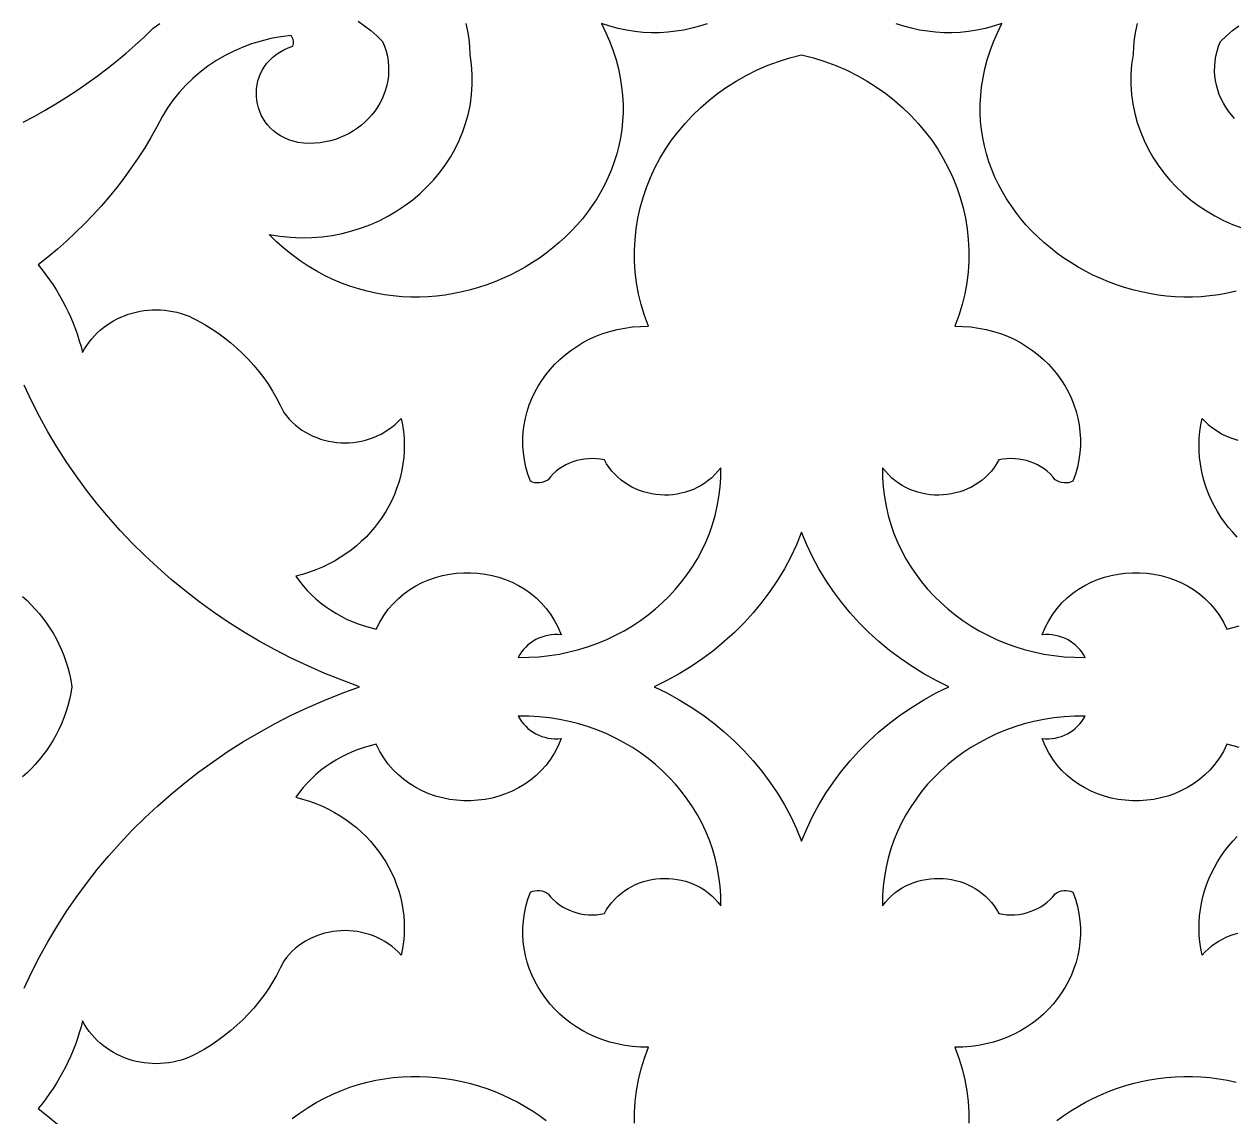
# Model space of a CAD drawing. Extents: x -350 to 350, y -250 to 250.
# Drawn here: x -251.4 to -193.1, y -170.7 to -118.1 of the extents above; entities that cross this region are included whole.
import ezdxf

# ---------------------------------------------------------------- set-up
doc = ezdxf.new("R2010")
doc.units = 0
doc.layers.add('BITMAP_LAYER', color=18, linetype='CONTINUOUS')

msp = doc.modelspace()

# ---------------------------------------------------------------- linework, layer by layer
at = {"layer": 'BITMAP_LAYER'}
for points in [[(-251.424, -122.824), (-250.893, -122.54), (-250.369, -122.245), (-249.853, -121.94), (-249.345, -121.623), (-248.845, -121.295), (-248.354, -120.956), (-247.87, -120.607), (-247.396, -120.247), (-246.93, -119.877), (-246.474, -119.497), (-246.027, -119.106), (-245.589, -118.706), (-245.161, -118.296), (-244.849, -118.064)], [(-235.299, -117.96), (-234.99, -118.179), (-234.69, -118.414), (-234.401, -118.664), (-234.122, -118.929), (-234.027, -119.168), (-233.951, -119.408), (-233.894, -119.648), (-233.856, -119.886), (-233.835, -120.124), (-233.832, -120.359), (-233.845, -120.591), (-233.875, -120.821), (-233.921, -121.046), (-233.982, -121.268), (-234.058, -121.484), (-234.148, -121.694), (-234.252, -121.899), (-234.37, -122.096), (-234.5, -122.286), (-234.643, -122.469), (-234.797, -122.642), (-234.963, -122.806), (-235.139, -122.961), (-235.326, -123.105), (-235.523, -123.238), (-235.729, -123.359), (-235.943, -123.468), (-236.166, -123.564), (-236.397, -123.647), (-236.636, -123.716), (-236.881, -123.77), (-237.132, -123.809), (-237.389, -123.832), (-237.651, -123.839), (-237.918, -123.828), (-238.19, -123.8), (-238.422, -123.742), (-238.639, -123.669), (-238.843, -123.581), (-239.033, -123.48), (-239.209, -123.366), (-239.371, -123.241), (-239.518, -123.105), (-239.652, -122.96), (-239.771, -122.806), (-239.875, -122.645), (-239.966, -122.477), (-240.041, -122.304), (-240.103, -122.126), (-240.15, -121.944), (-240.182, -121.76), (-240.199, -121.574), (-240.202, -121.387), (-240.19, -121.201), (-240.164, -121.015), (-240.122, -120.832), (-240.066, -120.653), (-239.994, -120.477), (-239.908, -120.307), (-239.806, -120.142), (-239.689, -119.985), (-239.558, -119.836), (-239.41, -119.696), (-239.248, -119.566), (-239.07, -119.447), (-238.877, -119.341), (-238.668, -119.247), (-238.444, -119.167), (-238.424, -119.101), (-238.412, -119.034), (-238.41, -118.966), (-238.416, -118.899), (-238.432, -118.834), (-238.456, -118.77), (-238.488, -118.709), (-238.529, -118.652), (-239.018, -118.712), (-239.498, -118.799), (-239.97, -118.914), (-240.43, -119.055), (-240.879, -119.221), (-241.315, -119.412), (-241.737, -119.628), (-242.144, -119.867), (-242.534, -120.128), (-242.907, -120.411), (-243.262, -120.716), (-243.597, -121.041), (-243.911, -121.386), (-244.203, -121.75), (-244.471, -122.133), (-244.716, -122.533), (-244.989, -123.048), (-245.276, -123.554), (-245.577, -124.053), (-245.893, -124.543), (-246.222, -125.025), (-246.566, -125.498), (-246.922, -125.962), (-247.293, -126.417), (-247.676, -126.862), (-248.072, -127.297), (-248.48, -127.722), (-248.902, -128.137), (-249.335, -128.541), (-249.78, -128.935), (-250.238, -129.317), (-250.706, -129.688), (-250.516, -129.924), (-250.333, -130.164), (-250.157, -130.409), (-249.988, -130.658), (-249.827, -130.911), (-249.673, -131.167), (-249.527, -131.428), (-249.388, -131.692), (-249.258, -131.959), (-249.135, -132.23), (-249.02, -132.503), (-248.913, -132.78), (-248.814, -133.06), (-248.723, -133.342), (-248.64, -133.627), (-248.566, -133.914), (-248.467, -133.738), (-248.361, -133.569), (-248.246, -133.408), (-248.123, -133.254), (-247.993, -133.107), (-247.856, -132.968), (-247.712, -132.836), (-247.562, -132.712), (-247.406, -132.596), (-247.244, -132.488), (-247.077, -132.388), (-246.906, -132.296), (-246.73, -132.213), (-246.551, -132.137), (-246.367, -132.071), (-246.181, -132.013), (-245.991, -131.964), (-245.799, -131.923), (-245.605, -131.892), (-245.41, -131.869), (-245.213, -131.856), (-245.015, -131.852), (-244.816, -131.857), (-244.617, -131.872), (-244.419, -131.896), (-244.221, -131.93), (-244.024, -131.974), (-243.828, -132.028), (-243.634, -132.092), (-243.442, -132.166), (-243.253, -132.25), (-243.066, -132.345), (-242.718, -132.54), (-242.38, -132.748), (-242.052, -132.969), (-241.735, -133.201), (-241.429, -133.445), (-241.134, -133.701), (-240.851, -133.967), (-240.58, -134.244), (-240.321, -134.531), (-240.076, -134.827), (-239.843, -135.134), (-239.623, -135.449), (-239.418, -135.773), (-239.226, -136.105), (-239.049, -136.446), (-238.886, -136.793), (-238.758, -136.96), (-238.622, -137.116), (-238.478, -137.262), (-238.327, -137.399), (-238.169, -137.525), (-238.004, -137.642), (-237.834, -137.748), (-237.659, -137.845), (-237.479, -137.931), (-237.295, -138.007), (-237.107, -138.074), (-236.917, -138.13), (-236.723, -138.175), (-236.527, -138.211), (-236.33, -138.236), (-236.132, -138.251), (-235.933, -138.256), (-235.733, -138.251), (-235.535, -138.235), (-235.337, -138.209), (-235.141, -138.173), (-234.947, -138.126), (-234.755, -138.068), (-234.566, -138.001), (-234.381, -137.922), (-234.199, -137.833), (-234.023, -137.734), (-233.851, -137.624), (-233.685, -137.504), (-233.525, -137.373), (-233.371, -137.231), (-233.225, -137.079), (-233.164, -137.397), (-233.12, -137.714), (-233.093, -138.03), (-233.082, -138.344), (-233.088, -138.657), (-233.109, -138.967), (-233.147, -139.274), (-233.199, -139.577), (-233.267, -139.877), (-233.35, -140.172), (-233.447, -140.463), (-233.558, -140.748), (-233.683, -141.028), (-233.822, -141.302), (-233.974, -141.569), (-234.139, -141.829), (-234.316, -142.082), (-234.506, -142.327), (-234.709, -142.564), (-234.923, -142.792), (-235.148, -143.01), (-235.385, -143.219), (-235.633, -143.418), (-235.891, -143.607), (-236.16, -143.784), (-236.438, -143.95), (-236.727, -144.105), (-237.025, -144.247), (-237.332, -144.376), (-237.647, -144.492), (-237.972, -144.594), (-238.304, -144.682), (-238.131, -144.919), (-237.947, -145.146), (-237.752, -145.364), (-237.547, -145.573), (-237.331, -145.772), (-237.107, -145.96), (-236.873, -146.138), (-236.63, -146.306), (-236.379, -146.462), (-236.12, -146.608), (-235.854, -146.741), (-235.581, -146.863), (-235.302, -146.973), (-235.016, -147.071), (-234.724, -147.155), (-234.428, -147.227), (-234.256, -146.886), (-234.063, -146.569), (-233.849, -146.274), (-233.615, -146.002), (-233.364, -145.753), (-233.097, -145.527), (-232.815, -145.323), (-232.521, -145.143), (-232.214, -144.984), (-231.898, -144.849), (-231.573, -144.736), (-231.242, -144.646), (-230.905, -144.578), (-230.564, -144.533), (-230.221, -144.51), (-229.877, -144.509), (-229.534, -144.531), (-229.194, -144.575), (-228.857, -144.641), (-228.526, -144.729), (-228.201, -144.84), (-227.885, -144.972), (-227.579, -145.126), (-227.284, -145.303), (-227.003, -145.501), (-226.736, -145.722), (-226.485, -145.964), (-226.252, -146.227), (-226.038, -146.513), (-225.845, -146.82), (-225.675, -147.149), (-225.527, -147.5), (-225.69, -147.489), (-225.85, -147.491), (-226.009, -147.504), (-226.164, -147.529), (-226.317, -147.565), (-226.465, -147.611), (-226.609, -147.668), (-226.748, -147.734), (-226.88, -147.811), (-227.007, -147.896), (-227.126, -147.991), (-227.237, -148.095), (-227.34, -148.206), (-227.435, -148.326), (-227.519, -148.454), (-227.593, -148.589), (-227.088, -148.584), (-226.589, -148.554), (-226.097, -148.502), (-225.613, -148.426), (-225.137, -148.328), (-224.671, -148.208), (-224.214, -148.068), (-223.768, -147.906), (-223.333, -147.725), (-222.91, -147.525), (-222.498, -147.306), (-222.1, -147.069), (-221.716, -146.815), (-221.345, -146.543), (-220.99, -146.255), (-220.65, -145.952), (-220.326, -145.634), (-220.019, -145.301), (-219.73, -144.954), (-219.458, -144.594), (-219.206, -144.221), (-218.972, -143.836), (-218.759, -143.44), (-218.566, -143.033), (-218.395, -142.616), (-218.246, -142.189), (-218.119, -141.752), (-218.015, -141.308), (-217.935, -140.855), (-217.88, -140.396), (-217.85, -139.929), (-217.846, -139.457), (-217.983, -139.63), (-218.129, -139.79), (-218.283, -139.939), (-218.446, -140.075), (-218.615, -140.199), (-218.792, -140.31), (-218.974, -140.41), (-219.161, -140.497), (-219.352, -140.572), (-219.547, -140.636), (-219.746, -140.687), (-219.947, -140.727), (-220.15, -140.754), (-220.353, -140.77), (-220.558, -140.774), (-220.762, -140.766), (-220.965, -140.747), (-221.166, -140.715), (-221.366, -140.673), (-221.562, -140.618), (-221.755, -140.553), (-221.944, -140.475), (-222.127, -140.387), (-222.305, -140.287), (-222.477, -140.175), (-222.642, -140.052), (-222.799, -139.919), (-222.948, -139.773), (-223.088, -139.617), (-223.219, -139.45), (-223.339, -139.271), (-223.448, -139.082), (-223.641, -139.046), (-223.834, -139.024), (-224.027, -139.016), (-224.219, -139.021), (-224.409, -139.04), (-224.596, -139.071), (-224.78, -139.115), (-224.959, -139.171), (-225.134, -139.239), (-225.303, -139.319), (-225.466, -139.41), (-225.622, -139.513), (-225.77, -139.627), (-225.91, -139.752), (-226.04, -139.887), (-226.16, -140.032), (-226.255, -140.091), (-226.357, -140.137), (-226.463, -140.168), (-226.572, -140.185), (-226.683, -140.189), (-226.793, -140.177), (-226.902, -140.152), (-227.008, -140.111), (-227.129, -139.768), (-227.226, -139.424), (-227.297, -139.08), (-227.345, -138.737), (-227.37, -138.396), (-227.372, -138.058), (-227.352, -137.723), (-227.31, -137.392), (-227.247, -137.066), (-227.164, -136.746), (-227.061, -136.432), (-226.939, -136.125), (-226.798, -135.826), (-226.639, -135.536), (-226.462, -135.255), (-226.268, -134.984), (-226.058, -134.724), (-225.832, -134.476), (-225.591, -134.24), (-225.335, -134.017), (-225.065, -133.808), (-224.782, -133.614), (-224.485, -133.435), (-224.177, -133.273), (-223.856, -133.127), (-223.524, -132.999), (-223.182, -132.89), (-222.829, -132.8), (-222.467, -132.73), (-222.096, -132.68), (-221.716, -132.652), (-221.329, -132.646), (-221.52, -132.125), (-221.678, -131.602), (-221.805, -131.077), (-221.899, -130.551), (-221.963, -130.027), (-221.996, -129.504), (-221.999, -128.983), (-221.973, -128.466), (-221.918, -127.953), (-221.835, -127.446), (-221.724, -126.944), (-221.586, -126.451), (-221.421, -125.965), (-221.23, -125.489), (-221.013, -125.022), (-220.772, -124.567), (-220.506, -124.124), (-220.216, -123.694), (-219.903, -123.278), (-219.567, -122.877), (-219.209, -122.492), (-218.829, -122.124), (-218.427, -121.773), (-218.005, -121.442), (-217.563, -121.13), (-217.102, -120.839), (-216.621, -120.569), (-216.122, -120.322), (-215.605, -120.099), (-215.071, -119.901), (-214.52, -119.727), (-213.953, -119.581), (-213.385, -119.727), (-212.834, -119.901), (-212.3, -120.099), (-211.783, -120.322), (-211.284, -120.569), (-210.803, -120.839), (-210.342, -121.13), (-209.9, -121.442), (-209.478, -121.773), (-209.077, -122.124), (-208.697, -122.492), (-208.338, -122.877), (-208.002, -123.278), (-207.689, -123.694), (-207.399, -124.124), (-207.133, -124.567), (-206.892, -125.022), (-206.675, -125.489), (-206.484, -125.965), (-206.32, -126.451), (-206.181, -126.944), (-206.07, -127.446), (-205.987, -127.953), (-205.932, -128.466), (-205.906, -128.983), (-205.909, -129.504), (-205.942, -130.027), (-206.006, -130.551), (-206.101, -131.077), (-206.227, -131.602), (-206.385, -132.125), (-206.576, -132.646), (-206.189, -132.652), (-205.809, -132.68), (-205.438, -132.73), (-205.076, -132.8), (-204.724, -132.89), (-204.381, -132.999), (-204.049, -133.127), (-203.729, -133.273), (-203.42, -133.435), (-203.123, -133.614), (-202.84, -133.808), (-202.57, -134.017), (-202.314, -134.24), (-202.073, -134.476), (-201.847, -134.724), (-201.637, -134.984), (-201.443, -135.255), (-201.267, -135.536), (-201.107, -135.826), (-200.966, -136.125), (-200.844, -136.432), (-200.741, -136.746), (-200.658, -137.066), (-200.595, -137.392), (-200.553, -137.723), (-200.533, -138.058), (-200.535, -138.396), (-200.56, -138.737), (-200.608, -139.08), (-200.68, -139.424), (-200.776, -139.768), (-200.897, -140.111), (-201.003, -140.152), (-201.112, -140.177), (-201.223, -140.189), (-201.333, -140.185), (-201.443, -140.168), (-201.549, -140.137), (-201.65, -140.091), (-201.745, -140.032), (-201.865, -139.887), (-201.995, -139.752), (-202.135, -139.627), (-202.283, -139.513), (-202.439, -139.41), (-202.602, -139.319), (-202.771, -139.239), (-202.946, -139.171), (-203.126, -139.115), (-203.309, -139.071), (-203.497, -139.04), (-203.686, -139.021), (-203.878, -139.016), (-204.071, -139.024), (-204.264, -139.046), (-204.457, -139.082), (-204.566, -139.271), (-204.686, -139.45), (-204.817, -139.617), (-204.957, -139.773), (-205.106, -139.919), (-205.263, -140.052), (-205.428, -140.175), (-205.6, -140.287), (-205.778, -140.387), (-205.962, -140.475), (-206.15, -140.553), (-206.343, -140.618), (-206.54, -140.673), (-206.739, -140.715), (-206.94, -140.747), (-207.144, -140.766), (-207.348, -140.774), (-207.552, -140.77), (-207.756, -140.754), (-207.958, -140.727), (-208.159, -140.687), (-208.358, -140.636), (-208.553, -140.572), (-208.745, -140.497), (-208.932, -140.41), (-209.114, -140.31), (-209.29, -140.199), (-209.459, -140.075), (-209.622, -139.939), (-209.776, -139.79), (-209.923, -139.63), (-210.06, -139.457), (-210.055, -139.929), (-210.025, -140.396), (-209.97, -140.855), (-209.89, -141.308), (-209.786, -141.752), (-209.66, -142.189), (-209.51, -142.616), (-209.339, -143.033), (-209.146, -143.44), (-208.933, -143.836), (-208.7, -144.221), (-208.447, -144.594), (-208.175, -144.954), (-207.886, -145.301), (-207.579, -145.634), (-207.255, -145.952), (-206.915, -146.255), (-206.56, -146.543), (-206.19, -146.815), (-205.805, -147.069), (-205.407, -147.306), (-204.996, -147.525), (-204.572, -147.725), (-204.137, -147.906), (-203.691, -148.068), (-203.234, -148.208), (-202.768, -148.328), (-202.292, -148.426), (-201.808, -148.502), (-201.316, -148.554), (-200.817, -148.584), (-200.312, -148.589), (-200.386, -148.454), (-200.471, -148.326), (-200.565, -148.206), (-200.668, -148.095), (-200.779, -147.991), (-200.899, -147.896), (-201.025, -147.811), (-201.158, -147.734), (-201.296, -147.668), (-201.44, -147.611), (-201.588, -147.565), (-201.741, -147.529), (-201.897, -147.504), (-202.055, -147.491), (-202.216, -147.489), (-202.378, -147.5), (-202.231, -147.149), (-202.06, -146.82), (-201.867, -146.513), (-201.653, -146.227), (-201.42, -145.964), (-201.169, -145.722), (-200.902, -145.501), (-200.621, -145.303), (-200.326, -145.126), (-200.02, -144.972), (-199.704, -144.84), (-199.38, -144.729), (-199.048, -144.641), (-198.711, -144.575), (-198.371, -144.531), (-198.028, -144.509), (-197.684, -144.51), (-197.341, -144.533), (-197, -144.578), (-196.663, -144.646), (-196.332, -144.736), (-196.007, -144.849), (-195.691, -144.984), (-195.385, -145.143), (-195.09, -145.323), (-194.808, -145.527), (-194.541, -145.753), (-194.29, -146.002), (-194.057, -146.274), (-193.842, -146.569), (-193.649, -146.886), (-193.478, -147.227), (-193.181, -147.155), (-192.889, -147.071)], [(-218.5, -118.082), (-218.867, -118.201), (-219.24, -118.302), (-219.62, -118.384), (-220.006, -118.446), (-220.396, -118.489), (-220.79, -118.512), (-221.188, -118.514), (-221.587, -118.495), (-221.989, -118.454), (-222.39, -118.392), (-222.792, -118.307), (-223.193, -118.2), (-223.593, -118.069), (-223.378, -118.511), (-223.189, -118.952), (-223.026, -119.39), (-222.888, -119.826), (-222.774, -120.259), (-222.683, -120.688), (-222.616, -121.114), (-222.572, -121.536), (-222.55, -121.954), (-222.549, -122.367), (-222.57, -122.775), (-222.611, -123.178), (-222.672, -123.575), (-222.753, -123.966), (-222.852, -124.351), (-222.97, -124.729), (-223.105, -125.1), (-223.258, -125.463), (-223.428, -125.819), (-223.614, -126.167), (-223.815, -126.506), (-224.032, -126.837), (-224.263, -127.158), (-224.508, -127.47), (-224.767, -127.772), (-225.039, -128.064), (-225.323, -128.346), (-225.619, -128.616), (-225.926, -128.876), (-226.244, -129.124), (-226.572, -129.36), (-226.91, -129.584), (-227.257, -129.795), (-227.613, -129.993), (-227.976, -130.178), (-228.347, -130.35), (-228.726, -130.507), (-229.11, -130.651), (-229.501, -130.779), (-229.897, -130.893), (-230.297, -130.991), (-230.702, -131.074), (-231.111, -131.141), (-231.522, -131.191), (-231.937, -131.224), (-232.353, -131.241), (-232.771, -131.24), (-233.19, -131.221), (-233.61, -131.185), (-234.029, -131.129), (-234.448, -131.056), (-234.865, -130.963), (-235.281, -130.85), (-235.695, -130.718), (-236.106, -130.565), (-236.513, -130.392), (-236.917, -130.199), (-237.316, -129.984), (-237.71, -129.747), (-238.099, -129.489), (-238.482, -129.208), (-238.858, -128.905), (-239.226, -128.579), (-239.588, -128.23), (-239.067, -128.312), (-238.55, -128.363), (-238.039, -128.383), (-237.534, -128.374), (-237.036, -128.335), (-236.547, -128.269), (-236.066, -128.176), (-235.597, -128.056), (-235.138, -127.911), (-234.691, -127.741), (-234.258, -127.548), (-233.839, -127.332), (-233.435, -127.094), (-233.046, -126.835), (-232.675, -126.555), (-232.322, -126.257), (-231.988, -125.94), (-231.673, -125.605), (-231.38, -125.253), (-231.108, -124.886), (-230.86, -124.504), (-230.634, -124.107), (-230.434, -123.698), (-230.26, -123.276), (-230.112, -122.842), (-229.991, -122.398), (-229.9, -121.944), (-229.838, -121.481), (-229.806, -121.01), (-229.806, -120.531), (-229.839, -120.047), (-229.905, -119.557), (-229.923, -119.176), (-229.963, -118.802), (-230.024, -118.435), (-230.106, -118.075)], [(-193.04, -130.963), (-193.457, -131.056), (-193.876, -131.129), (-194.296, -131.185), (-194.715, -131.221), (-195.134, -131.24), (-195.552, -131.241), (-195.969, -131.224), (-196.383, -131.191), (-196.795, -131.141), (-197.203, -131.074), (-197.608, -130.991), (-198.009, -130.893), (-198.405, -130.779), (-198.795, -130.651), (-199.18, -130.507), (-199.558, -130.35), (-199.929, -130.178), (-200.293, -129.993), (-200.648, -129.795), (-200.995, -129.584), (-201.333, -129.36), (-201.661, -129.124), (-201.979, -128.876), (-202.287, -128.616), (-202.582, -128.346), (-202.866, -128.064), (-203.138, -127.772), (-203.397, -127.47), (-203.642, -127.158), (-203.873, -126.837), (-204.09, -126.506), (-204.291, -126.167), (-204.477, -125.819), (-204.647, -125.463), (-204.8, -125.1), (-204.935, -124.729), (-205.053, -124.351), (-205.153, -123.966), (-205.233, -123.575), (-205.294, -123.178), (-205.335, -122.775), (-205.356, -122.367), (-205.355, -121.954), (-205.333, -121.536), (-205.289, -121.114), (-205.222, -120.688), (-205.132, -120.259), (-205.018, -119.826), (-204.879, -119.39), (-204.716, -118.952), (-204.527, -118.511), (-204.313, -118.069), (-204.712, -118.2), (-205.113, -118.307), (-205.515, -118.392), (-205.917, -118.454), (-206.318, -118.495), (-206.718, -118.514), (-207.115, -118.512), (-207.509, -118.489), (-207.899, -118.446), (-208.285, -118.384), (-208.665, -118.302), (-209.039, -118.201), (-209.405, -118.082)], [(-197.799, -118.075), (-197.881, -118.435), (-197.942, -118.802), (-197.983, -119.176), (-198.001, -119.557), (-198.067, -120.047), (-198.099, -120.531), (-198.099, -121.01), (-198.068, -121.481), (-198.006, -121.944), (-197.914, -122.398), (-197.794, -122.842), (-197.646, -123.276), (-197.471, -123.698), (-197.271, -124.107), (-197.046, -124.504), (-196.797, -124.886), (-196.525, -125.253), (-196.232, -125.605), (-195.917, -125.94), (-195.583, -126.257), (-195.23, -126.555), (-194.859, -126.835), (-194.471, -127.094), (-194.066, -127.332), (-193.647, -127.548), (-193.214, -127.741), (-192.767, -127.911)], [(-193.108, -122.642), (-193.263, -122.469), (-193.405, -122.286), (-193.536, -122.096), (-193.653, -121.899), (-193.757, -121.694), (-193.847, -121.484), (-193.923, -121.268), (-193.984, -121.046), (-194.03, -120.821), (-194.06, -120.591), (-194.074, -120.359), (-194.07, -120.124), (-194.05, -119.886), (-194.011, -119.648), (-193.954, -119.408), (-193.879, -119.168), (-193.784, -118.929), (-193.505, -118.664), (-193.215, -118.414), (-192.915, -118.179)], [(-251.378, -164.52), (-251.022, -163.759), (-250.641, -163.01), (-250.236, -162.275), (-249.808, -161.552), (-249.356, -160.844), (-248.881, -160.15), (-248.383, -159.471), (-247.864, -158.807), (-247.322, -158.159), (-246.76, -157.527), (-246.177, -156.911), (-245.574, -156.313), (-244.95, -155.733), (-244.308, -155.17), (-243.646, -154.626), (-242.966, -154.101), (-242.267, -153.596), (-241.551, -153.11), (-240.818, -152.645), (-240.067, -152.201), (-239.3, -151.778), (-238.518, -151.377), (-237.719, -150.998), (-236.906, -150.642), (-236.078, -150.309), (-235.236, -150), (-236.078, -149.691), (-236.906, -149.358), (-237.719, -149.002), (-238.518, -148.623), (-239.3, -148.222), (-240.067, -147.799), (-240.818, -147.355), (-241.551, -146.89), (-242.267, -146.404), (-242.966, -145.899), (-243.646, -145.374), (-244.308, -144.83), (-244.95, -144.267), (-245.574, -143.687), (-246.177, -143.089), (-246.76, -142.473), (-247.322, -141.841), (-247.864, -141.193), (-248.383, -140.529), (-248.881, -139.85), (-249.356, -139.156), (-249.808, -138.448), (-250.236, -137.725), (-250.641, -136.99), (-251.022, -136.241), (-251.378, -135.48)], [(-192.982, -142.792), (-193.197, -142.564), (-193.399, -142.327), (-193.589, -142.082), (-193.767, -141.829), (-193.932, -141.569), (-194.084, -141.302), (-194.222, -141.028), (-194.347, -140.748), (-194.459, -140.463), (-194.556, -140.172), (-194.638, -139.877), (-194.706, -139.577), (-194.759, -139.274), (-194.796, -138.967), (-194.818, -138.657), (-194.823, -138.344), (-194.813, -138.03), (-194.786, -137.714), (-194.742, -137.397), (-194.68, -137.079), (-194.534, -137.231), (-194.38, -137.373), (-194.22, -137.504), (-194.054, -137.624), (-193.883, -137.734), (-193.706, -137.833), (-193.525, -137.922), (-193.339, -138.001), (-193.15, -138.068), (-192.959, -138.126)], [(-251.452, -145.658), (-251.241, -145.851), (-251.038, -146.052), (-250.842, -146.262), (-250.654, -146.479), (-250.474, -146.704), (-250.303, -146.937), (-250.141, -147.178), (-249.988, -147.426), (-249.845, -147.682), (-249.711, -147.946), (-249.587, -148.217), (-249.474, -148.496), (-249.372, -148.782), (-249.281, -149.076), (-249.202, -149.377), (-249.134, -149.685), (-249.078, -150), (-249.134, -150.315), (-249.202, -150.623), (-249.281, -150.924), (-249.372, -151.218), (-249.474, -151.504), (-249.587, -151.783), (-249.711, -152.054), (-249.845, -152.318), (-249.988, -152.574), (-250.141, -152.822), (-250.303, -153.063), (-250.474, -153.296), (-250.654, -153.521), (-250.842, -153.738), (-251.038, -153.948), (-251.241, -154.149), (-251.452, -154.342)], [(-221.999, -171.017), (-221.996, -170.496), (-221.963, -169.973), (-221.899, -169.449), (-221.805, -168.923), (-221.678, -168.398), (-221.52, -167.875), (-221.329, -167.354), (-221.716, -167.348), (-222.096, -167.32), (-222.467, -167.27), (-222.829, -167.2), (-223.182, -167.11), (-223.524, -167.001), (-223.856, -166.873), (-224.177, -166.727), (-224.485, -166.565), (-224.782, -166.386), (-225.065, -166.192), (-225.335, -165.983), (-225.591, -165.76), (-225.832, -165.524), (-226.058, -165.276), (-226.268, -165.016), (-226.462, -164.745), (-226.639, -164.464), (-226.798, -164.174), (-226.939, -163.875), (-227.061, -163.568), (-227.164, -163.254), (-227.247, -162.934), (-227.31, -162.608), (-227.352, -162.277), (-227.372, -161.942), (-227.37, -161.604), (-227.345, -161.263), (-227.297, -160.92), (-227.226, -160.576), (-227.129, -160.232), (-227.008, -159.889), (-226.902, -159.848), (-226.793, -159.823), (-226.683, -159.811), (-226.572, -159.815), (-226.463, -159.832), (-226.357, -159.863), (-226.255, -159.909), (-226.16, -159.968), (-226.04, -160.113), (-225.91, -160.248), (-225.77, -160.373), (-225.622, -160.487), (-225.466, -160.59), (-225.303, -160.681), (-225.134, -160.761), (-224.959, -160.829), (-224.78, -160.885), (-224.596, -160.929), (-224.409, -160.96), (-224.219, -160.979), (-224.027, -160.984), (-223.834, -160.976), (-223.641, -160.954), (-223.448, -160.918), (-223.339, -160.729), (-223.219, -160.55), (-223.088, -160.383), (-222.948, -160.227), (-222.799, -160.081), (-222.642, -159.948), (-222.477, -159.825), (-222.305, -159.713), (-222.127, -159.613), (-221.944, -159.525), (-221.755, -159.447), (-221.562, -159.382), (-221.366, -159.327), (-221.166, -159.285), (-220.965, -159.253), (-220.762, -159.234), (-220.558, -159.226), (-220.353, -159.23), (-220.15, -159.246), (-219.947, -159.273), (-219.746, -159.313), (-219.547, -159.364), (-219.352, -159.428), (-219.161, -159.503), (-218.974, -159.59), (-218.792, -159.69), (-218.615, -159.801), (-218.446, -159.925), (-218.283, -160.061), (-218.129, -160.21), (-217.983, -160.37), (-217.846, -160.543), (-217.85, -160.071), (-217.88, -159.604), (-217.935, -159.145), (-218.015, -158.692), (-218.119, -158.248), (-218.246, -157.811), (-218.395, -157.384), (-218.566, -156.967), (-218.759, -156.56), (-218.972, -156.164), (-219.206, -155.779), (-219.458, -155.406), (-219.73, -155.046), (-220.019, -154.699), (-220.326, -154.366), (-220.65, -154.048), (-220.99, -153.745), (-221.345, -153.457), (-221.716, -153.185), (-222.1, -152.931), (-222.498, -152.694), (-222.91, -152.475), (-223.333, -152.275), (-223.768, -152.094), (-224.214, -151.932), (-224.671, -151.792), (-225.137, -151.672), (-225.613, -151.574), (-226.097, -151.498), (-226.589, -151.446), (-227.088, -151.416), (-227.593, -151.411), (-227.519, -151.546), (-227.435, -151.674), (-227.34, -151.794), (-227.237, -151.905), (-227.126, -152.009), (-227.007, -152.104), (-226.88, -152.189), (-226.748, -152.266), (-226.609, -152.332), (-226.465, -152.389), (-226.317, -152.435), (-226.164, -152.471), (-226.009, -152.496), (-225.85, -152.509), (-225.69, -152.511), (-225.527, -152.5), (-225.675, -152.851), (-225.845, -153.18), (-226.038, -153.487), (-226.252, -153.773), (-226.485, -154.036), (-226.736, -154.278), (-227.003, -154.499), (-227.284, -154.697), (-227.579, -154.874), (-227.885, -155.028), (-228.201, -155.16), (-228.526, -155.271), (-228.857, -155.359), (-229.194, -155.425), (-229.534, -155.469), (-229.877, -155.491), (-230.221, -155.49), (-230.564, -155.467), (-230.905, -155.422), (-231.242, -155.354), (-231.573, -155.264), (-231.898, -155.151), (-232.214, -155.016), (-232.521, -154.857), (-232.815, -154.677), (-233.097, -154.473), (-233.364, -154.247), (-233.615, -153.998), (-233.849, -153.726), (-234.063, -153.431), (-234.256, -153.114), (-234.428, -152.773), (-234.724, -152.845), (-235.016, -152.929), (-235.302, -153.027), (-235.581, -153.137), (-235.854, -153.259), (-236.12, -153.392), (-236.379, -153.538), (-236.63, -153.694), (-236.873, -153.862), (-237.107, -154.04), (-237.331, -154.228), (-237.547, -154.427), (-237.752, -154.636), (-237.947, -154.854), (-238.131, -155.081), (-238.304, -155.318), (-237.972, -155.406), (-237.647, -155.508), (-237.332, -155.624), (-237.025, -155.753), (-236.727, -155.895), (-236.438, -156.05), (-236.16, -156.216), (-235.891, -156.393), (-235.633, -156.582), (-235.385, -156.781), (-235.148, -156.99), (-234.923, -157.208), (-234.709, -157.436), (-234.506, -157.673), (-234.316, -157.918), (-234.139, -158.171), (-233.974, -158.431), (-233.822, -158.698), (-233.683, -158.972), (-233.558, -159.252), (-233.447, -159.537), (-233.35, -159.828), (-233.267, -160.123), (-233.199, -160.423), (-233.147, -160.726), (-233.109, -161.033), (-233.088, -161.343), (-233.082, -161.656), (-233.093, -161.97), (-233.12, -162.286), (-233.164, -162.603), (-233.225, -162.921), (-233.371, -162.769), (-233.525, -162.627), (-233.685, -162.496), (-233.851, -162.376), (-234.023, -162.266), (-234.199, -162.167), (-234.381, -162.078), (-234.566, -161.999), (-234.755, -161.932), (-234.947, -161.874), (-235.141, -161.827), (-235.337, -161.791), (-235.535, -161.765), (-235.733, -161.749), (-235.933, -161.744), (-236.132, -161.749), (-236.33, -161.764), (-236.527, -161.789), (-236.723, -161.825), (-236.917, -161.87), (-237.107, -161.926), (-237.295, -161.993), (-237.479, -162.069), (-237.659, -162.155), (-237.834, -162.252), (-238.004, -162.358), (-238.169, -162.475), (-238.327, -162.601), (-238.478, -162.738), (-238.622, -162.884), (-238.758, -163.04), (-238.886, -163.207), (-239.049, -163.554), (-239.226, -163.895), (-239.418, -164.227), (-239.623, -164.551), (-239.843, -164.866), (-240.076, -165.173), (-240.321, -165.469), (-240.58, -165.756), (-240.851, -166.033), (-241.134, -166.299), (-241.429, -166.555), (-241.735, -166.799), (-242.052, -167.031), (-242.38, -167.252), (-242.718, -167.46), (-243.066, -167.655), (-243.253, -167.75), (-243.442, -167.834), (-243.634, -167.908), (-243.828, -167.972), (-244.024, -168.026), (-244.221, -168.07), (-244.419, -168.104), (-244.617, -168.128), (-244.816, -168.143), (-245.015, -168.148), (-245.213, -168.144), (-245.41, -168.131), (-245.605, -168.108), (-245.799, -168.077), (-245.991, -168.036), (-246.181, -167.987), (-246.367, -167.929), (-246.551, -167.863), (-246.73, -167.787), (-246.906, -167.704), (-247.077, -167.612), (-247.244, -167.512), (-247.406, -167.404), (-247.562, -167.288), (-247.712, -167.164), (-247.856, -167.032), (-247.993, -166.893), (-248.123, -166.746), (-248.246, -166.592), (-248.361, -166.431), (-248.467, -166.262), (-248.566, -166.086), (-248.64, -166.373), (-248.723, -166.658), (-248.814, -166.94), (-248.913, -167.22), (-249.02, -167.497), (-249.135, -167.77), (-249.258, -168.041), (-249.388, -168.308), (-249.527, -168.572), (-249.673, -168.833), (-249.827, -169.089), (-249.988, -169.342), (-250.157, -169.591), (-250.333, -169.836), (-250.516, -170.076), (-250.706, -170.312), (-250.238, -170.683), (-249.78, -171.065)], [(-192.889, -152.929), (-193.181, -152.845), (-193.478, -152.773), (-193.649, -153.114), (-193.842, -153.431), (-194.057, -153.726), (-194.29, -153.998), (-194.541, -154.247), (-194.808, -154.473), (-195.09, -154.677), (-195.385, -154.857), (-195.691, -155.016), (-196.007, -155.151), (-196.332, -155.264), (-196.663, -155.354), (-197, -155.422), (-197.341, -155.467), (-197.684, -155.49), (-198.028, -155.491), (-198.371, -155.469), (-198.711, -155.425), (-199.048, -155.359), (-199.38, -155.271), (-199.704, -155.16), (-200.02, -155.028), (-200.326, -154.874), (-200.621, -154.697), (-200.902, -154.499), (-201.169, -154.278), (-201.42, -154.036), (-201.653, -153.773), (-201.867, -153.487), (-202.06, -153.18), (-202.231, -152.851), (-202.378, -152.5), (-202.216, -152.511), (-202.055, -152.509), (-201.897, -152.496), (-201.741, -152.471), (-201.588, -152.435), (-201.44, -152.389), (-201.296, -152.332), (-201.158, -152.266), (-201.025, -152.189), (-200.899, -152.104), (-200.779, -152.009), (-200.668, -151.905), (-200.565, -151.794), (-200.471, -151.674), (-200.386, -151.546), (-200.312, -151.411), (-200.817, -151.416), (-201.316, -151.446), (-201.808, -151.498), (-202.292, -151.574), (-202.768, -151.672), (-203.234, -151.792), (-203.691, -151.932), (-204.137, -152.094), (-204.572, -152.275), (-204.996, -152.475), (-205.407, -152.694), (-205.805, -152.931), (-206.19, -153.185), (-206.56, -153.457), (-206.915, -153.745), (-207.255, -154.048), (-207.579, -154.366), (-207.886, -154.699), (-208.175, -155.046), (-208.447, -155.406), (-208.7, -155.779), (-208.933, -156.164), (-209.146, -156.56), (-209.339, -156.967), (-209.51, -157.384), (-209.66, -157.811), (-209.786, -158.248), (-209.89, -158.692), (-209.97, -159.145), (-210.025, -159.604), (-210.055, -160.071), (-210.06, -160.543), (-209.923, -160.37), (-209.776, -160.21), (-209.622, -160.061), (-209.459, -159.925), (-209.29, -159.801), (-209.114, -159.69), (-208.932, -159.59), (-208.745, -159.503), (-208.553, -159.428), (-208.358, -159.364), (-208.159, -159.313), (-207.958, -159.273), (-207.756, -159.246), (-207.552, -159.23), (-207.348, -159.226), (-207.144, -159.234), (-206.94, -159.253), (-206.739, -159.285), (-206.54, -159.327), (-206.343, -159.382), (-206.15, -159.447), (-205.962, -159.525), (-205.778, -159.613), (-205.6, -159.713), (-205.428, -159.825), (-205.263, -159.948), (-205.106, -160.081), (-204.957, -160.227), (-204.817, -160.383), (-204.686, -160.55), (-204.566, -160.729), (-204.457, -160.918), (-204.264, -160.954), (-204.071, -160.976), (-203.878, -160.984), (-203.686, -160.979), (-203.497, -160.96), (-203.309, -160.929), (-203.126, -160.885), (-202.946, -160.829), (-202.771, -160.761), (-202.602, -160.681), (-202.439, -160.59), (-202.283, -160.487), (-202.135, -160.373), (-201.995, -160.248), (-201.865, -160.113), (-201.745, -159.968), (-201.65, -159.909), (-201.549, -159.863), (-201.443, -159.832), (-201.333, -159.815), (-201.223, -159.811), (-201.112, -159.823), (-201.003, -159.848), (-200.897, -159.889), (-200.776, -160.232), (-200.68, -160.576), (-200.608, -160.92), (-200.56, -161.263), (-200.535, -161.604), (-200.533, -161.942), (-200.553, -162.277), (-200.595, -162.608), (-200.658, -162.934), (-200.741, -163.254), (-200.844, -163.568), (-200.966, -163.875), (-201.107, -164.174), (-201.267, -164.464), (-201.443, -164.745), (-201.637, -165.016), (-201.847, -165.276), (-202.073, -165.524), (-202.314, -165.76), (-202.57, -165.983), (-202.84, -166.192), (-203.123, -166.386), (-203.42, -166.565), (-203.729, -166.727), (-204.049, -166.873), (-204.381, -167.001), (-204.724, -167.11), (-205.076, -167.2), (-205.438, -167.27), (-205.809, -167.32), (-206.189, -167.348), (-206.576, -167.354), (-206.385, -167.875), (-206.227, -168.398), (-206.101, -168.923), (-206.006, -169.449), (-205.942, -169.973), (-205.909, -170.496), (-205.906, -171.017)], [(-192.959, -161.874), (-193.15, -161.932), (-193.339, -161.999), (-193.525, -162.078), (-193.706, -162.167), (-193.883, -162.266), (-194.054, -162.376), (-194.22, -162.496), (-194.38, -162.627), (-194.534, -162.769), (-194.68, -162.921), (-194.742, -162.603), (-194.786, -162.286), (-194.813, -161.97), (-194.823, -161.656), (-194.818, -161.343), (-194.796, -161.033), (-194.759, -160.726), (-194.706, -160.423), (-194.638, -160.123), (-194.556, -159.828), (-194.459, -159.537), (-194.347, -159.252), (-194.222, -158.972), (-194.084, -158.698), (-193.932, -158.431), (-193.767, -158.171), (-193.589, -157.918), (-193.399, -157.673), (-193.197, -157.436), (-192.982, -157.208)], [(-238.482, -170.792), (-238.099, -170.511), (-237.71, -170.253), (-237.316, -170.016), (-236.917, -169.801), (-236.513, -169.608), (-236.106, -169.435), (-235.695, -169.282), (-235.281, -169.15), (-234.865, -169.037), (-234.448, -168.944), (-234.029, -168.871), (-233.61, -168.815), (-233.19, -168.779), (-232.771, -168.76), (-232.353, -168.759), (-231.937, -168.776), (-231.522, -168.809), (-231.111, -168.859), (-230.702, -168.926), (-230.297, -169.009), (-229.897, -169.107), (-229.501, -169.221), (-229.11, -169.349), (-228.726, -169.493), (-228.347, -169.65), (-227.976, -169.822), (-227.613, -170.007), (-227.257, -170.205), (-226.91, -170.416), (-226.572, -170.64), (-226.244, -170.876)], [(-201.661, -170.876), (-201.333, -170.64), (-200.995, -170.416), (-200.648, -170.205), (-200.293, -170.007), (-199.929, -169.822), (-199.558, -169.65), (-199.18, -169.493), (-198.795, -169.349), (-198.405, -169.221), (-198.009, -169.107), (-197.608, -169.009), (-197.203, -168.926), (-196.795, -168.859), (-196.383, -168.809), (-195.969, -168.776), (-195.552, -168.759), (-195.134, -168.76), (-194.715, -168.779), (-194.296, -168.815), (-193.876, -168.871), (-193.457, -168.944), (-193.04, -169.037)]]:
    msp.add_lwpolyline(points, dxfattribs=at)
msp.add_lwpolyline([(-213.953, -142.561), (-214.201, -143.161), (-214.478, -143.747), (-214.785, -144.319), (-215.12, -144.874), (-215.482, -145.413), (-215.87, -145.934), (-216.285, -146.437), (-216.724, -146.921), (-217.188, -147.384), (-217.675, -147.827), (-218.185, -148.248), (-218.716, -148.647), (-219.269, -149.022), (-219.842, -149.374), (-220.435, -149.7), (-221.046, -150), (-220.435, -150.3), (-219.842, -150.626), (-219.269, -150.978), (-218.716, -151.353), (-218.185, -151.752), (-217.675, -152.173), (-217.188, -152.616), (-216.724, -153.079), (-216.285, -153.563), (-215.87, -154.066), (-215.482, -154.587), (-215.12, -155.126), (-214.785, -155.681), (-214.478, -156.253), (-214.201, -156.839), (-213.953, -157.439), (-213.705, -156.839), (-213.427, -156.253), (-213.12, -155.681), (-212.785, -155.126), (-212.423, -154.587), (-212.035, -154.066), (-211.62, -153.563), (-211.181, -153.079), (-210.718, -152.616), (-210.23, -152.173), (-209.721, -151.752), (-209.189, -151.353), (-208.636, -150.978), (-208.063, -150.626), (-207.47, -150.3), (-206.859, -150), (-207.47, -149.7), (-208.063, -149.374), (-208.636, -149.022), (-209.189, -148.647), (-209.721, -148.248), (-210.23, -147.827), (-210.718, -147.384), (-211.181, -146.921), (-211.62, -146.437), (-212.035, -145.934), (-212.423, -145.413), (-212.785, -144.874), (-213.12, -144.319), (-213.427, -143.747), (-213.705, -143.161)], close=True, dxfattribs=at)

doc.saveas('drawing.dxf')
